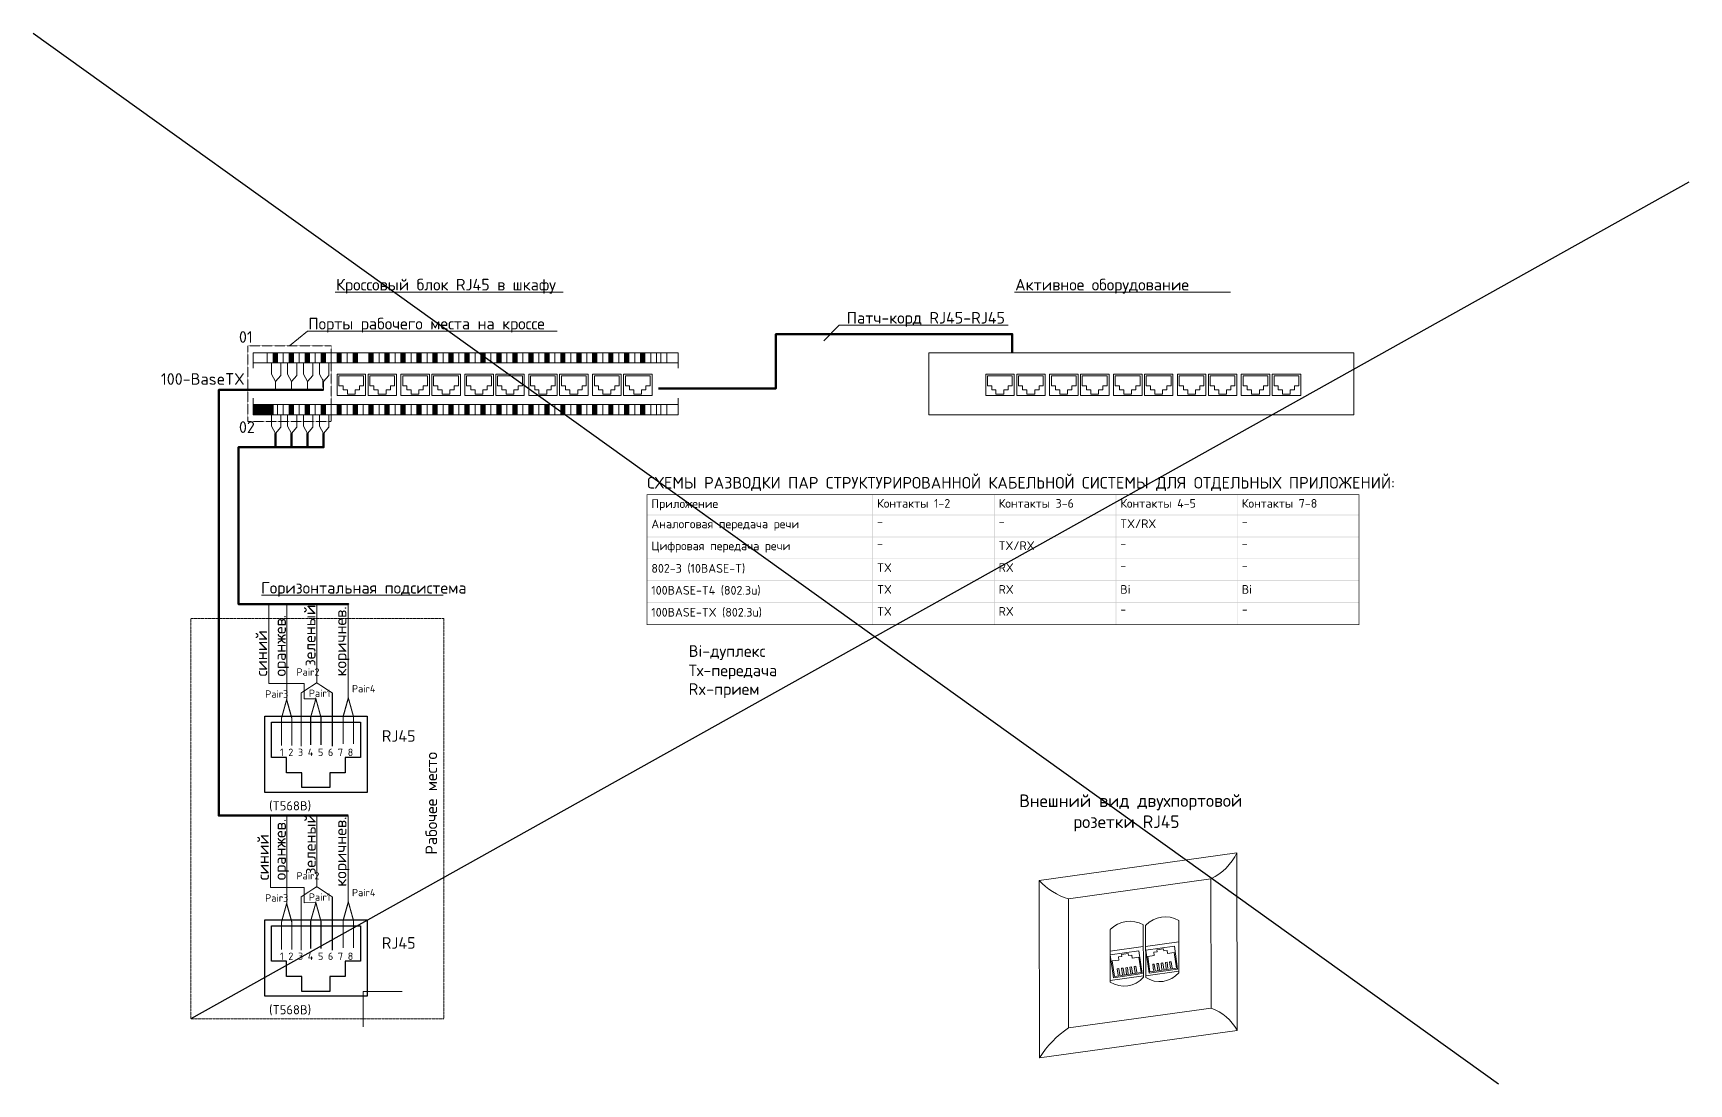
# Model space of a CAD drawing. Header units: millimetres. Extents: x -695119 to 412940, y -249585 to 622758.
# Drawn here: x -536626 to -501010, y 99194 to 121792 of the extents above; entities that cross this region are included whole.
import ezdxf

# ---------------------------------------------------------------- set-up
doc = ezdxf.new("R2010")
doc.units = ezdxf.units.MM
doc.linetypes.add('PDF_IMPORT', pattern=[1, 0.8, -0.2])
doc.layers.add('_Схема', color=5, linetype='Continuous', lineweight=30)
for name, color, linetype in [('PDF _CKC', 7, 'Continuous'), ('PDF _Оформление-Надписи', 7, 'Continuous'), ('PDF _Текст', 7, 'Continuous')]:
    doc.layers.add(name, color=color, linetype=linetype)
doc.styles.add('PDF ISOCPEUR', font='isocpeur.ttf')

msp = doc.modelspace()

# ---------------------------------------------------------------- hatches: boundary and pattern name
at = {"layer": 'PDF _CKC', "transparency": 33554559}
for points in [[(-518558.109, 111864.064), (-518570.809, 111864.064), (-518570.809, 109072.084), (-518558.109, 109072.084)], [(-515943.935, 111864.064), (-515956.635, 111864.064), (-515956.635, 109072.084), (-515943.935, 109072.084)], [(-513327.644, 111864.064), (-513342.462, 111864.064), (-513342.462, 109072.084), (-513327.644, 109072.084)], [(-510713.47, 111864.064), (-510726.171, 111864.064), (-510726.171, 109072.084), (-510713.47, 109072.084)], [(-523420.261, 111434.366), (-523420.261, 111421.665), (-508105.647, 111421.665), (-508105.647, 111434.366)], [(-523420.261, 110964.449), (-523420.261, 110949.632), (-508105.647, 110949.632), (-508105.647, 110964.449)], [(-523420.261, 110492.416), (-523420.261, 110479.716), (-508105.647, 110479.716), (-508105.647, 110492.416)], [(-523420.261, 110020.383), (-523420.261, 110007.683), (-508105.647, 110007.683), (-508105.647, 110020.383)], [(-523420.261, 109550.467), (-523420.261, 109535.65), (-508105.647, 109535.65), (-508105.647, 109550.467)]]:
    msp.add_hatch(color=256, dxfattribs=at).paths.add_polyline_path(points)
at = {"layer": 'PDF _Оформление-Надписи', "transparency": 33554559}
for points in [[(-531370.736, 114918.52), (-531463.873, 114918.52), (-531463.873, 114698.379), (-531370.736, 114698.379)], [(-531027.824, 114918.52), (-531118.844, 114918.52), (-531118.844, 114698.379), (-531027.824, 114698.379)], [(-530682.796, 114918.52), (-530775.932, 114918.52), (-530775.932, 114698.379), (-530682.796, 114698.379)], [(-530339.884, 114918.52), (-530433.02, 114918.52), (-530433.02, 114698.379), (-530339.884, 114698.379)], [(-529996.972, 114918.52), (-530087.992, 114918.52), (-530087.992, 114698.379), (-529996.972, 114698.379)], [(-529651.943, 114918.52), (-529745.08, 114918.52), (-529745.08, 114698.379), (-529651.943, 114698.379)], [(-529309.031, 114918.52), (-529402.168, 114918.52), (-529402.168, 114698.379), (-529309.031, 114698.379)], [(-528964.003, 114918.52), (-529057.139, 114918.52), (-529057.139, 114698.379), (-528964.003, 114698.379)], [(-528621.091, 114918.52), (-528714.227, 114918.52), (-528714.227, 114698.379), (-528621.091, 114698.379)], [(-528278.179, 114918.52), (-528371.316, 114918.52), (-528371.316, 114698.379), (-528278.179, 114698.379)], [(-527933.15, 114918.52), (-528026.287, 114918.52), (-528026.287, 114698.379), (-527933.15, 114698.379)], [(-527590.239, 114918.52), (-527683.375, 114918.52), (-527683.375, 114698.379), (-527590.239, 114698.379)], [(-527247.327, 114918.52), (-527338.346, 114918.52), (-527338.346, 114698.379), (-527247.327, 114698.379)], [(-526902.298, 114918.52), (-526995.435, 114918.52), (-526995.435, 114698.379), (-526902.298, 114698.379)], [(-526559.386, 114918.52), (-526652.523, 114918.52), (-526652.523, 114698.379), (-526559.386, 114698.379)], [(-526216.474, 114918.52), (-526307.494, 114918.52), (-526307.494, 114698.379), (-526216.474, 114698.379)], [(-525871.446, 114918.52), (-525964.582, 114918.52), (-525964.582, 114698.379), (-525871.446, 114698.379)], [(-525528.534, 114918.52), (-525621.67, 114918.52), (-525621.67, 114698.379), (-525528.534, 114698.379)], [(-525185.622, 114918.52), (-525276.642, 114918.52), (-525276.642, 114698.379), (-525185.622, 114698.379)], [(-524840.593, 114918.52), (-524933.73, 114918.52), (-524933.73, 114698.379), (-524840.593, 114698.379)], [(-524497.681, 114918.52), (-524590.818, 114918.52), (-524590.818, 114698.379), (-524497.681, 114698.379)], [(-524152.653, 114918.52), (-524245.789, 114918.52), (-524245.789, 114698.379), (-524152.653, 114698.379)], [(-523809.741, 114918.52), (-523902.877, 114918.52), (-523902.877, 114698.379), (-523809.741, 114698.379)], [(-523466.829, 114918.52), (-523559.966, 114918.52), (-523559.966, 114698.379), (-523466.829, 114698.379)], [(-531463.873, 113802.998), (-531893.571, 113802.998), (-531893.571, 113582.857), (-531463.873, 113582.857)], [(-531027.824, 113802.998), (-531118.844, 113802.998), (-531118.844, 113582.857), (-531027.824, 113582.857)], [(-530682.796, 113802.998), (-530775.932, 113802.998), (-530775.932, 113582.857), (-530682.796, 113582.857)], [(-530339.884, 113802.998), (-530433.02, 113802.998), (-530433.02, 113582.857), (-530339.884, 113582.857)], [(-529996.972, 113802.998), (-530087.992, 113802.998), (-530087.992, 113582.857), (-529996.972, 113582.857)], [(-529651.943, 113802.998), (-529745.08, 113802.998), (-529745.08, 113582.857), (-529651.943, 113582.857)], [(-529309.031, 113802.998), (-529402.168, 113802.998), (-529402.168, 113582.857), (-529309.031, 113582.857)], [(-528964.003, 113802.998), (-529057.139, 113802.998), (-529057.139, 113582.857), (-528964.003, 113582.857)], [(-528621.091, 113802.998), (-528714.227, 113802.998), (-528714.227, 113582.857), (-528621.091, 113582.857)], [(-528278.179, 113802.998), (-528371.316, 113802.998), (-528371.316, 113582.857), (-528278.179, 113582.857)], [(-527933.15, 113802.998), (-528026.287, 113802.998), (-528026.287, 113582.857), (-527933.15, 113582.857)], [(-527590.239, 113802.998), (-527683.375, 113802.998), (-527683.375, 113582.857), (-527590.239, 113582.857)], [(-527247.327, 113802.998), (-527338.346, 113802.998), (-527338.346, 113582.857), (-527247.327, 113582.857)], [(-526902.298, 113802.998), (-526995.435, 113802.998), (-526995.435, 113582.857), (-526902.298, 113582.857)], [(-526559.386, 113802.998), (-526652.523, 113802.998), (-526652.523, 113582.857), (-526559.386, 113582.857)], [(-526216.474, 113802.998), (-526307.494, 113802.998), (-526307.494, 113582.857), (-526216.474, 113582.857)], [(-525871.446, 113802.998), (-525964.582, 113802.998), (-525964.582, 113582.857), (-525871.446, 113582.857)], [(-525528.534, 113802.998), (-525621.67, 113802.998), (-525621.67, 113582.857), (-525528.534, 113582.857)], [(-525185.622, 113802.998), (-525276.642, 113802.998), (-525276.642, 113582.857), (-525185.622, 113582.857)], [(-524840.593, 113802.998), (-524933.73, 113802.998), (-524933.73, 113582.857), (-524840.593, 113582.857)], [(-524497.681, 113802.998), (-524590.818, 113802.998), (-524590.818, 113582.857), (-524497.681, 113582.857)], [(-524152.653, 113802.998), (-524245.789, 113802.998), (-524245.789, 113582.857), (-524152.653, 113582.857)], [(-523809.741, 113802.998), (-523902.877, 113802.998), (-523902.877, 113582.857), (-523809.741, 113582.857)], [(-523466.829, 113802.998), (-523559.966, 113802.998), (-523559.966, 113582.857), (-523466.829, 113582.857)]]:
    msp.add_hatch(color=256, dxfattribs=at).paths.add_polyline_path(points)

# ---------------------------------------------------------------- linework, layer by layer
at = {"layer": '_Схема', "color": 5}
for p, q in [((-536626.278, 121791.888), (-505105.56, 99194.148)), ((-501009.647, 118589.059), (-533231.351, 100590.307))]:
    msp.add_line(p, q, dxfattribs=at)
at = {"layer": 'PDF _CKC', "lineweight": 0}
msp.add_lwpolyline([(-523421.319, 111864.064, 14.817, 14.817, 0), (-523421.319, 109072.084, 12.7, 12.7, 0), (-508105.647, 109072.084, 12.7, 12.7, 0), (-508105.647, 111864.064, 12.7, 12.7, 0)], format="xyseb", close=True, dxfattribs=at)
for points in [[(-530861.66, 106451.56, 23.284, 23.284, 0), (-530861.66, 107600.95, 23.284, 23.284, 0), (-530526.157, 107820.032, 23.284, 23.284, 0), (-530190.654, 107600.95, 23.284, 23.284, 0), (-530190.654, 106451.56, 0, 0, 0)], [(-531282.891, 106466.377, 23.284, 23.284, 0), (-531282.891, 107060.122, 23.284, 23.284, 0), (-531172.821, 107458.07, 25.401, 25.401, 0), (-531061.692, 107060.122, 25.401, 25.401, 0), (-531061.692, 106466.377, 0, 0, 0)], [(-530656.336, 106483.311, 23.284, 23.284, 0), (-530656.336, 107078.115, 23.284, 23.284, 0), (-530544.149, 107475.003, 23.284, 23.284, 0), (-530434.079, 107078.115, 23.284, 23.284, 0), (-530434.079, 106483.311, 0, 0, 0)], [(-529956.754, 106500.245, 25.401, 25.401, 0), (-529956.754, 107096.107, 25.401, 25.401, 0), (-529845.625, 107494.054, 23.284, 23.284, 0), (-529735.555, 107096.107, 23.284, 23.284, 0), (-529735.555, 106500.245, 0, 0, 0)], [(-530861.66, 102065.674, 23.284, 23.284, 0), (-530861.66, 103215.064, 23.284, 23.284, 0), (-530526.157, 103436.264, 23.284, 23.284, 0), (-530190.654, 103215.064, 23.284, 23.284, 0), (-530190.654, 102065.674, 0, 0, 0)], [(-531282.891, 102080.492, 23.284, 23.284, 0), (-531282.891, 102676.354, 23.284, 23.284, 0), (-531172.821, 103072.184, 25.401, 25.401, 0), (-531061.692, 102676.354, 25.401, 25.401, 0), (-531061.692, 102080.492, 0, 0, 0)], [(-530656.336, 102099.542, 23.284, 23.284, 0), (-530656.336, 102693.288, 23.284, 23.284, 0), (-530544.149, 103091.235, 23.284, 23.284, 0), (-530434.079, 102693.288, 23.284, 23.284, 0), (-530434.079, 102099.542, 0, 0, 0)], [(-529956.754, 102116.476, 25.401, 25.401, 0), (-529956.754, 102711.28, 25.401, 25.401, 0), (-529845.625, 103108.169, 23.284, 23.284, 0), (-529735.555, 102711.28, 23.284, 23.284, 0), (-529735.555, 102116.476, 0, 0, 0)]]:
    msp.add_lwpolyline(points, format="xyseb", dxfattribs=at)
at = {"layer": 'PDF _CKC', "lineweight": 25}
for points in [[(-529438.153, 105463.042), (-531639.562, 105463.042), (-531639.562, 107105.632), (-529438.153, 107105.632)], [(-530545.208, 106974.394), (-529586.324, 106974.394), (-529586.324, 106216.602), (-529912.302, 106216.602), (-529912.302, 105886.39), (-530244.63, 105886.39), (-530244.63, 105566.762), (-530845.785, 105566.762), (-530845.785, 105886.39), (-531175.996, 105886.39), (-531175.996, 106216.602), (-531501.974, 106216.602), (-531501.974, 106974.394)], [(-529438.153, 101077.157), (-531639.562, 101077.157), (-531639.562, 102721.864), (-529438.153, 102721.864)], [(-530545.208, 102590.626), (-529586.324, 102590.626), (-529586.324, 101832.833), (-529912.302, 101832.833), (-529912.302, 101502.622), (-530244.63, 101502.622), (-530244.63, 101182.994), (-530845.785, 101182.994), (-530845.785, 101502.622), (-531175.996, 101502.622), (-531175.996, 101832.833), (-531501.974, 101832.833), (-531501.974, 102590.626)]]:
    msp.add_lwpolyline(points, close=True, dxfattribs=at)
at = {"layer": 'PDF _Оформление-Надписи', "lineweight": 0}
for points in [[(-530128.21, 116222.432), (-525223.723, 116222.432)], [(-515518.47, 116222.432), (-510870.109, 116222.432)], [(-519620.712, 115176.762), (-519288.384, 115509.09), (-515653.942, 115509.09)], [(-531110.377, 115066.691), (-530725.13, 115382.086), (-525357.078, 115382.086)], [(-531893.571, 114584.075), (-531893.571, 114698.379)], [(-531588.76, 114918.52), (-531588.76, 114698.379)], [(-531499.857, 114698.379), (-531499.857, 114457.07), (-531410.954, 114296.198), (-531410.954, 114118.392)], [(-531410.954, 114296.198), (-531298.767, 114431.669), (-531298.767, 114698.379)], [(-531245.848, 114918.52), (-531245.848, 114698.379)], [(-531065.926, 114296.198), (-531156.945, 114457.07), (-531156.945, 114698.379)], [(-530953.738, 114698.379), (-530953.738, 114431.669), (-531065.926, 114296.198), (-531065.926, 114118.392)], [(-530900.82, 114918.52), (-530900.82, 114698.379)], [(-530723.014, 114296.198), (-530811.917, 114457.07), (-530811.917, 114698.379)], [(-530610.826, 114698.379), (-530610.826, 114431.669), (-530723.014, 114296.198), (-530723.014, 114118.392)], [(-530557.908, 114918.52), (-530557.908, 114698.379)], [(-530377.985, 114296.198), (-530469.005, 114457.07), (-530469.005, 114698.379)], [(-530265.798, 114698.379), (-530265.798, 114431.669), (-530377.985, 114296.198), (-530377.985, 114118.392)], [(-530214.996, 114918.52), (-530214.996, 114698.379)], [(-529869.967, 114918.52), (-529869.967, 114698.379)], [(-529184.144, 114918.52), (-529184.144, 114698.379)], [(-528839.115, 114918.52), (-528839.115, 114698.379)], [(-528496.203, 114918.52), (-528496.203, 114698.379)], [(-528151.175, 114918.52), (-528151.175, 114698.379)], [(-527808.263, 114918.52), (-527808.263, 114698.379)], [(-527465.351, 114918.52), (-527465.351, 114698.379)], [(-527120.322, 114918.52), (-527120.322, 114698.379)], [(-526777.41, 114918.52), (-526777.41, 114698.379)], [(-526434.498, 114918.52), (-526434.498, 114698.379)], [(-526089.47, 114918.52), (-526089.47, 114698.379)], [(-525746.558, 114918.52), (-525746.558, 114698.379)], [(-525403.646, 114918.52), (-525403.646, 114698.379)], [(-525058.617, 114918.52), (-525058.617, 114698.379)], [(-524715.706, 114918.52), (-524715.706, 114698.379)], [(-524372.794, 114918.52), (-524372.794, 114698.379)], [(-524027.765, 114918.52), (-524027.765, 114698.379)], [(-523684.853, 114918.52), (-523684.853, 114698.379)], [(-523339.825, 114918.52), (-523339.825, 114698.379)], [(-522996.913, 114918.52), (-522996.913, 114698.379)], [(-522751.371, 114584.075), (-522751.371, 114698.379)], [(-530392.802, 114169.194), (-530392.802, 114351.233)], [(-531893.571, 113938.469), (-531893.571, 113802.998)], [(-531588.76, 113802.998), (-531588.76, 113582.857)], [(-531245.848, 113802.998), (-531245.848, 113582.857)], [(-530900.82, 113802.998), (-530900.82, 113582.857)], [(-530557.908, 113802.998), (-530557.908, 113582.857)], [(-530214.996, 113802.998), (-530214.996, 113582.857)], [(-529869.967, 113802.998), (-529869.967, 113582.857)], [(-529527.056, 113802.998), (-529527.056, 113582.857)], [(-529184.144, 113802.998), (-529184.144, 113582.857)], [(-528839.115, 113802.998), (-528839.115, 113582.857)], [(-528496.203, 113802.998), (-528496.203, 113582.857)], [(-528151.175, 113802.998), (-528151.175, 113582.857)], [(-527808.263, 113802.998), (-527808.263, 113582.857)], [(-527465.351, 113802.998), (-527465.351, 113582.857)], [(-527120.322, 113802.998), (-527120.322, 113582.857)], [(-526777.41, 113802.998), (-526777.41, 113582.857)], [(-526434.498, 113802.998), (-526434.498, 113582.857)], [(-526089.47, 113802.998), (-526089.47, 113582.857)], [(-525746.558, 113802.998), (-525746.558, 113582.857)], [(-525403.646, 113802.998), (-525403.646, 113582.857)], [(-525058.617, 113802.998), (-525058.617, 113582.857)], [(-524715.706, 113802.998), (-524715.706, 113582.857)], [(-524372.794, 113802.998), (-524372.794, 113582.857)], [(-524027.765, 113802.998), (-524027.765, 113582.857)], [(-523684.853, 113802.998), (-523684.853, 113582.857)], [(-523339.825, 113802.998), (-523339.825, 113582.857)], [(-522996.913, 113802.998), (-522996.913, 113582.857)], [(-522751.371, 113938.469), (-522751.371, 113802.998)], [(-531499.857, 113582.857), (-531499.857, 113341.548), (-531410.954, 113178.559), (-531298.767, 113316.148), (-531298.767, 113582.857)], [(-531156.945, 113582.857), (-531156.945, 113341.548), (-531065.926, 113178.559), (-530953.738, 113316.148), (-530953.738, 113582.857)], [(-530811.917, 113582.857), (-530811.917, 113341.548), (-530723.014, 113178.559), (-530610.826, 113316.148), (-530610.826, 113582.857)], [(-530469.005, 113582.857), (-530469.005, 113341.548), (-530377.985, 113178.559), (-530265.798, 113316.148), (-530265.798, 113582.857)], [(-531713.648, 109702.872), (-527808.263, 109702.872)], [(-530545.208, 107476.062), (-530794.983, 107473.945), (-530794.983, 107802.04), (-531552.776, 107802.04), (-531552.776, 109512.366)], [(-531171.763, 107457.011), (-531171.763, 109512.366)], [(-530526.157, 107802.04), (-530526.157, 109512.366)], [(-529846.683, 107490.879), (-529846.683, 109512.366)], [(-531518.908, 104963.491), (-531518.908, 103416.155), (-530794.983, 103416.155), (-530794.983, 103090.177), (-530547.324, 103098.644)], [(-531171.763, 103073.243), (-531171.763, 104963.491)], [(-530519.807, 103416.155), (-530519.807, 104963.491)], [(-529846.683, 103109.227), (-529846.683, 104965.608)], [(-511983.514, 102709.163), (-511981.398, 101583.058)], [(-512694.739, 102146.111), (-511981.398, 102247.714)], [(-513456.766, 102048.74), (-512745.541, 102148.227)], [(-513384.796, 101477.221), (-512768.825, 101566.124), (-512838.677, 102057.207), (-513454.649, 101970.421)], [(-512622.77, 101576.707), (-512006.799, 101663.494), (-512076.651, 102154.577), (-512692.622, 102067.791)], [(-513454.649, 101417.952), (-512743.424, 101517.439)], [(-513251.442, 101536.489), (-513270.492, 101671.961), (-513306.477, 101667.727), (-513285.31, 101530.139)], [(-513160.422, 101549.19), (-513179.473, 101684.661), (-513215.457, 101680.428), (-513196.407, 101542.84)], [(-513069.402, 101561.89), (-513088.453, 101699.478), (-513124.437, 101693.128), (-513105.387, 101555.54)], [(-513014.367, 101568.241), (-513033.418, 101705.829), (-512997.433, 101712.179), (-512978.382, 101574.591)], [(-512887.362, 101587.291), (-512906.413, 101724.879), (-512942.398, 101718.529), (-512923.347, 101580.941)], [(-512692.622, 101515.322), (-511981.398, 101616.926)], [(-512487.299, 101633.859), (-512508.466, 101771.448), (-512542.334, 101765.097), (-512523.283, 101629.626)], [(-512398.396, 101646.56), (-512417.446, 101784.148), (-512453.431, 101779.915), (-512432.263, 101642.326)], [(-512307.376, 101659.26), (-512326.426, 101796.848), (-512362.411, 101792.615), (-512343.36, 101655.027)], [(-512252.34, 101667.727), (-512271.391, 101805.315), (-512235.407, 101809.549), (-512216.356, 101671.961)], [(-512125.336, 101684.661), (-512144.387, 101822.249), (-512180.371, 101818.016), (-512161.321, 101680.428)], [(-528686.71, 101180.877), (-529527.056, 101180.877), (-529527.056, 100420.967)]]:
    msp.add_lwpolyline(points, dxfattribs=at)
at = {"layer": 'PDF _Оформление-Надписи', "linetype": 'PDF_IMPORT', "lineweight": 0, "ltscale": 7.366255}
msp.add_lwpolyline([(-530214.996, 113436.802), (-530214.996, 115066.691), (-532005.758, 115066.691), (-532005.758, 113436.802), (-530214.996, 113436.802)], dxfattribs=at)
at = {"layer": 'PDF _Оформление-Надписи', "lineweight": 50}
for points in [[(-515562.922, 114918.52), (-515562.922, 115320.7), (-520647.331, 115320.7), (-520647.331, 114152.26), (-521709.935, 114152.26), (-523174.719, 114152.26)], [(-530377.985, 114118.392), (-532634.43, 114118.392), (-532634.43, 104963.491), (-529846.683, 104963.491)], [(-530377.985, 113178.559), (-530377.985, 112884.333), (-532211.082, 112884.333), (-532211.082, 109512.366), (-529846.683, 109512.366), (-530377.985, 109512.366)], [(-531410.954, 113178.559), (-531410.954, 112884.333)], [(-531065.926, 112884.333), (-531065.926, 113178.559)], [(-530723.014, 112884.333), (-530723.014, 113178.559)], [(-531171.763, 109512.366), (-531065.926, 109512.366)], [(-530560.025, 109512.366), (-530723.014, 109512.366)]]:
    msp.add_lwpolyline(points, dxfattribs=at)
at = {"layer": 'PDF _Оформление-Надписи', "lineweight": 0}
for points in [[(-531893.571, 114698.379), (-522751.371, 114698.379), (-522751.371, 114918.52), (-531893.571, 114918.52)], [(-531463.873, 114698.379), (-531370.736, 114698.379), (-531370.736, 114918.52), (-531463.873, 114918.52)], [(-531118.844, 114698.379), (-531027.824, 114698.379), (-531027.824, 114918.52), (-531118.844, 114918.52)], [(-530775.932, 114698.379), (-530682.796, 114698.379), (-530682.796, 114918.52), (-530775.932, 114918.52)], [(-530433.02, 114698.379), (-530339.884, 114698.379), (-530339.884, 114918.52), (-530433.02, 114918.52)], [(-530087.992, 114698.379), (-529996.972, 114698.379), (-529996.972, 114918.52), (-530087.992, 114918.52)], [(-529745.08, 114698.379), (-529651.943, 114698.379), (-529651.943, 114918.52), (-529745.08, 114918.52)], [(-529402.168, 114698.379), (-529309.031, 114698.379), (-529309.031, 114918.52), (-529402.168, 114918.52)], [(-529057.139, 114698.379), (-528964.003, 114698.379), (-528964.003, 114918.52), (-529057.139, 114918.52)], [(-528714.227, 114698.379), (-528621.091, 114698.379), (-528621.091, 114918.52), (-528714.227, 114918.52)], [(-528371.316, 114698.379), (-528278.179, 114698.379), (-528278.179, 114918.52), (-528371.316, 114918.52)], [(-528026.287, 114698.379), (-527933.15, 114698.379), (-527933.15, 114918.52), (-528026.287, 114918.52)], [(-527683.375, 114698.379), (-527590.239, 114698.379), (-527590.239, 114918.52), (-527683.375, 114918.52)], [(-527338.346, 114698.379), (-527247.327, 114698.379), (-527247.327, 114918.52), (-527338.346, 114918.52)], [(-526995.435, 114698.379), (-526902.298, 114698.379), (-526902.298, 114918.52), (-526995.435, 114918.52)], [(-526652.523, 114698.379), (-526559.386, 114698.379), (-526559.386, 114918.52), (-526652.523, 114918.52)], [(-526307.494, 114698.379), (-526216.474, 114698.379), (-526216.474, 114918.52), (-526307.494, 114918.52)], [(-525964.582, 114698.379), (-525871.446, 114698.379), (-525871.446, 114918.52), (-525964.582, 114918.52)], [(-525621.67, 114698.379), (-525528.534, 114698.379), (-525528.534, 114918.52), (-525621.67, 114918.52)], [(-525276.642, 114698.379), (-525185.622, 114698.379), (-525185.622, 114918.52), (-525276.642, 114918.52)], [(-524933.73, 114698.379), (-524840.593, 114698.379), (-524840.593, 114918.52), (-524933.73, 114918.52)], [(-524590.818, 114698.379), (-524497.681, 114698.379), (-524497.681, 114918.52), (-524590.818, 114918.52)], [(-524245.789, 114698.379), (-524152.653, 114698.379), (-524152.653, 114918.52), (-524245.789, 114918.52)], [(-523902.877, 114698.379), (-523809.741, 114698.379), (-523809.741, 114918.52), (-523902.877, 114918.52)], [(-523559.966, 114698.379), (-523466.829, 114698.379), (-523466.829, 114918.52), (-523559.966, 114918.52)], [(-523214.937, 114698.379), (-523121.8, 114698.379), (-523121.8, 114918.52), (-523214.937, 114918.52)], [(-508213.601, 114918.52), (-508213.601, 113582.857), (-517355.801, 113582.857), (-517355.801, 114918.52)], [(-529474.137, 113999.855), (-530087.992, 113999.855), (-530087.992, 114457.07), (-529474.137, 114457.07)], [(-529474.137, 113999.855), (-530087.992, 113999.855), (-530087.992, 114457.07), (-529474.137, 114457.07)], [(-529783.181, 114421.086), (-529516.472, 114421.086), (-529516.472, 114209.412), (-529607.492, 114209.412), (-529607.492, 114118.392), (-529698.512, 114118.392), (-529698.512, 114029.489), (-529865.734, 114029.489), (-529865.734, 114118.392), (-529958.871, 114118.392), (-529958.871, 114209.412), (-530049.89, 114209.412), (-530049.89, 114421.086)], [(-529783.181, 114421.086), (-529516.472, 114421.086), (-529516.472, 114209.412), (-529607.492, 114209.412), (-529607.492, 114118.392), (-529698.512, 114118.392), (-529698.512, 114029.489), (-529865.734, 114029.489), (-529865.734, 114118.392), (-529958.871, 114118.392), (-529958.871, 114209.412), (-530049.89, 114209.412), (-530049.89, 114421.086)], [(-528809.481, 113999.855), (-529421.219, 113999.855), (-529421.219, 114457.07), (-528809.481, 114457.07)], [(-528809.481, 113999.855), (-529421.219, 113999.855), (-529421.219, 114457.07), (-528809.481, 114457.07)], [(-529116.408, 114421.086), (-528851.816, 114421.086), (-528851.816, 114209.412), (-528940.719, 114209.412), (-528940.719, 114118.392), (-529033.855, 114118.392), (-529033.855, 114029.489), (-529201.078, 114029.489), (-529201.078, 114118.392), (-529294.214, 114118.392), (-529294.214, 114209.412), (-529383.117, 114209.412), (-529383.117, 114421.086)], [(-529116.408, 114421.086), (-528851.816, 114421.086), (-528851.816, 114209.412), (-528940.719, 114209.412), (-528940.719, 114118.392), (-529033.855, 114118.392), (-529033.855, 114029.489), (-529201.078, 114029.489), (-529201.078, 114118.392), (-529294.214, 114118.392), (-529294.214, 114209.412), (-529383.117, 114209.412), (-529383.117, 114421.086)], [(-528102.49, 113999.855), (-528714.227, 113999.855), (-528714.227, 114457.07), (-528102.49, 114457.07)], [(-528102.49, 113999.855), (-528714.227, 113999.855), (-528714.227, 114457.07), (-528102.49, 114457.07)], [(-528409.417, 114421.086), (-528142.708, 114421.086), (-528142.708, 114209.412), (-528233.727, 114209.412), (-528233.727, 114118.392), (-528326.864, 114118.392), (-528326.864, 114029.489), (-528494.086, 114029.489), (-528494.086, 114118.392), (-528585.106, 114118.392), (-528585.106, 114209.412), (-528676.126, 114209.412), (-528676.126, 114421.086)], [(-528409.417, 114421.086), (-528142.708, 114421.086), (-528142.708, 114209.412), (-528233.727, 114209.412), (-528233.727, 114118.392), (-528326.864, 114118.392), (-528326.864, 114029.489), (-528494.086, 114029.489), (-528494.086, 114118.392), (-528585.106, 114118.392), (-528585.106, 114209.412), (-528676.126, 114209.412), (-528676.126, 114421.086)], [(-527435.716, 113999.855), (-528047.454, 113999.855), (-528047.454, 114457.07), (-527435.716, 114457.07)], [(-527435.716, 113999.855), (-528047.454, 113999.855), (-528047.454, 114457.07), (-527435.716, 114457.07)], [(-527744.761, 114421.086), (-527478.051, 114421.086), (-527478.051, 114209.412), (-527569.071, 114209.412), (-527569.071, 114118.392), (-527660.091, 114118.392), (-527660.091, 114029.489), (-527827.313, 114029.489), (-527827.313, 114118.392), (-527920.45, 114118.392), (-527920.45, 114209.412), (-528011.47, 114209.412), (-528011.47, 114421.086)], [(-527744.761, 114421.086), (-527478.051, 114421.086), (-527478.051, 114209.412), (-527569.071, 114209.412), (-527569.071, 114118.392), (-527660.091, 114118.392), (-527660.091, 114029.489), (-527827.313, 114029.489), (-527827.313, 114118.392), (-527920.45, 114118.392), (-527920.45, 114209.412), (-528011.47, 114209.412), (-528011.47, 114421.086)], [(-526726.609, 113999.855), (-527338.346, 113999.855), (-527338.346, 114457.07), (-526726.609, 114457.07)], [(-526726.609, 113999.855), (-527338.346, 113999.855), (-527338.346, 114457.07), (-526726.609, 114457.07)], [(-527035.653, 114421.086), (-526768.943, 114421.086), (-526768.943, 114209.412), (-526859.963, 114209.412), (-526859.963, 114118.392), (-526950.983, 114118.392), (-526950.983, 114029.489), (-527118.205, 114029.489), (-527118.205, 114118.392), (-527211.342, 114118.392), (-527211.342, 114209.412), (-527302.362, 114209.412), (-527302.362, 114421.086)], [(-527035.653, 114421.086), (-526768.943, 114421.086), (-526768.943, 114209.412), (-526859.963, 114209.412), (-526859.963, 114118.392), (-526950.983, 114118.392), (-526950.983, 114029.489), (-527118.205, 114029.489), (-527118.205, 114118.392), (-527211.342, 114118.392), (-527211.342, 114209.412), (-527302.362, 114209.412), (-527302.362, 114421.086)], [(-526061.952, 113999.855), (-526673.69, 113999.855), (-526673.69, 114457.07), (-526061.952, 114457.07)], [(-526061.952, 113999.855), (-526673.69, 113999.855), (-526673.69, 114457.07), (-526061.952, 114457.07)], [(-526368.88, 114421.086), (-526102.17, 114421.086), (-526102.17, 114209.412), (-526193.19, 114209.412), (-526193.19, 114118.392), (-526286.327, 114118.392), (-526286.327, 114029.489), (-526453.549, 114029.489), (-526453.549, 114118.392), (-526544.569, 114118.392), (-526544.569, 114209.412), (-526635.589, 114209.412), (-526635.589, 114421.086)], [(-526368.88, 114421.086), (-526102.17, 114421.086), (-526102.17, 114209.412), (-526193.19, 114209.412), (-526193.19, 114118.392), (-526286.327, 114118.392), (-526286.327, 114029.489), (-526453.549, 114029.489), (-526453.549, 114118.392), (-526544.569, 114118.392), (-526544.569, 114209.412), (-526635.589, 114209.412), (-526635.589, 114421.086)], [(-525352.844, 113999.855), (-525964.582, 113999.855), (-525964.582, 114457.07), (-525352.844, 114457.07)], [(-525352.844, 113999.855), (-525964.582, 113999.855), (-525964.582, 114457.07), (-525352.844, 114457.07)], [(-525659.772, 114421.086), (-525393.062, 114421.086), (-525393.062, 114209.412), (-525484.082, 114209.412), (-525484.082, 114118.392), (-525577.219, 114118.392), (-525577.219, 114029.489), (-525744.441, 114029.489), (-525744.441, 114118.392), (-525835.461, 114118.392), (-525835.461, 114209.412), (-525926.481, 114209.412), (-525926.481, 114421.086)], [(-525659.772, 114421.086), (-525393.062, 114421.086), (-525393.062, 114209.412), (-525484.082, 114209.412), (-525484.082, 114118.392), (-525577.219, 114118.392), (-525577.219, 114029.489), (-525744.441, 114029.489), (-525744.441, 114118.392), (-525835.461, 114118.392), (-525835.461, 114209.412), (-525926.481, 114209.412), (-525926.481, 114421.086)], [(-524686.071, 113999.855), (-525299.926, 113999.855), (-525299.926, 114457.07), (-524686.071, 114457.07)], [(-524686.071, 113999.855), (-525299.926, 113999.855), (-525299.926, 114457.07), (-524686.071, 114457.07)], [(-524995.115, 114421.086), (-524728.406, 114421.086), (-524728.406, 114209.412), (-524819.426, 114209.412), (-524819.426, 114118.392), (-524910.446, 114118.392), (-524910.446, 114029.489), (-525077.668, 114029.489), (-525077.668, 114118.392), (-525170.805, 114118.392), (-525170.805, 114209.412), (-525261.825, 114209.412), (-525261.825, 114421.086)], [(-524995.115, 114421.086), (-524728.406, 114421.086), (-524728.406, 114209.412), (-524819.426, 114209.412), (-524819.426, 114118.392), (-524910.446, 114118.392), (-524910.446, 114029.489), (-525077.668, 114029.489), (-525077.668, 114118.392), (-525170.805, 114118.392), (-525170.805, 114209.412), (-525261.825, 114209.412), (-525261.825, 114421.086)], [(-523976.963, 113999.855), (-524590.818, 113999.855), (-524590.818, 114457.07), (-523976.963, 114457.07)], [(-523976.963, 113999.855), (-524590.818, 113999.855), (-524590.818, 114457.07), (-523976.963, 114457.07)], [(-524286.007, 114421.086), (-524019.298, 114421.086), (-524019.298, 114209.412), (-524110.318, 114209.412), (-524110.318, 114118.392), (-524201.338, 114118.392), (-524201.338, 114029.489), (-524368.56, 114029.489), (-524368.56, 114118.392), (-524461.697, 114118.392), (-524461.697, 114209.412), (-524552.717, 114209.412), (-524552.717, 114421.086)], [(-524286.007, 114421.086), (-524019.298, 114421.086), (-524019.298, 114209.412), (-524110.318, 114209.412), (-524110.318, 114118.392), (-524201.338, 114118.392), (-524201.338, 114029.489), (-524368.56, 114029.489), (-524368.56, 114118.392), (-524461.697, 114118.392), (-524461.697, 114209.412), (-524552.717, 114209.412), (-524552.717, 114421.086)], [(-523312.307, 113999.855), (-523924.045, 113999.855), (-523924.045, 114457.07), (-523312.307, 114457.07)], [(-523312.307, 113999.855), (-523924.045, 113999.855), (-523924.045, 114457.07), (-523312.307, 114457.07)], [(-523619.234, 114421.086), (-523352.525, 114421.086), (-523352.525, 114209.412), (-523443.545, 114209.412), (-523443.545, 114118.392), (-523536.681, 114118.392), (-523536.681, 114029.489), (-523703.904, 114029.489), (-523703.904, 114118.392), (-523794.924, 114118.392), (-523794.924, 114209.412), (-523885.944, 114209.412), (-523885.944, 114421.086)], [(-523619.234, 114421.086), (-523352.525, 114421.086), (-523352.525, 114209.412), (-523443.545, 114209.412), (-523443.545, 114118.392), (-523536.681, 114118.392), (-523536.681, 114029.489), (-523703.904, 114029.489), (-523703.904, 114118.392), (-523794.924, 114118.392), (-523794.924, 114209.412), (-523885.944, 114209.412), (-523885.944, 114421.086)], [(-515522.704, 113999.855), (-516134.442, 113999.855), (-516134.442, 114457.07), (-515522.704, 114457.07)], [(-515522.704, 113999.855), (-516134.442, 113999.855), (-516134.442, 114457.07), (-515522.704, 114457.07)], [(-515829.631, 114421.086), (-515562.922, 114421.086), (-515562.922, 114209.412), (-515653.942, 114209.412), (-515653.942, 114118.392), (-515747.078, 114118.392), (-515747.078, 114029.489), (-515914.301, 114029.489), (-515914.301, 114118.392), (-516005.32, 114118.392), (-516005.32, 114209.412), (-516096.34, 114209.412), (-516096.34, 114421.086)], [(-515829.631, 114421.086), (-515562.922, 114421.086), (-515562.922, 114209.412), (-515653.942, 114209.412), (-515653.942, 114118.392), (-515747.078, 114118.392), (-515747.078, 114029.489), (-515914.301, 114029.489), (-515914.301, 114118.392), (-516005.32, 114118.392), (-516005.32, 114209.412), (-516096.34, 114209.412), (-516096.34, 114421.086)], [(-514855.931, 113999.855), (-515467.669, 113999.855), (-515467.669, 114457.07), (-514855.931, 114457.07)], [(-514855.931, 113999.855), (-515467.669, 113999.855), (-515467.669, 114457.07), (-514855.931, 114457.07)], [(-515164.975, 114421.086), (-514898.265, 114421.086), (-514898.265, 114209.412), (-514987.169, 114209.412), (-514987.169, 114118.392), (-515080.305, 114118.392), (-515080.305, 114029.489), (-515247.528, 114029.489), (-515247.528, 114118.392), (-515340.664, 114118.392), (-515340.664, 114209.412), (-515429.567, 114209.412), (-515429.567, 114421.086)], [(-515164.975, 114421.086), (-514898.265, 114421.086), (-514898.265, 114209.412), (-514987.169, 114209.412), (-514987.169, 114118.392), (-515080.305, 114118.392), (-515080.305, 114029.489), (-515247.528, 114029.489), (-515247.528, 114118.392), (-515340.664, 114118.392), (-515340.664, 114209.412), (-515429.567, 114209.412), (-515429.567, 114421.086)], [(-514148.94, 113999.855), (-514760.677, 113999.855), (-514760.677, 114457.07), (-514148.94, 114457.07)], [(-514148.94, 113999.855), (-514760.677, 113999.855), (-514760.677, 114457.07), (-514148.94, 114457.07)], [(-514455.867, 114421.086), (-514189.158, 114421.086), (-514189.158, 114209.412), (-514280.177, 114209.412), (-514280.177, 114118.392), (-514373.314, 114118.392), (-514373.314, 114029.489), (-514540.536, 114029.489), (-514540.536, 114118.392), (-514631.556, 114118.392), (-514631.556, 114209.412), (-514722.576, 114209.412), (-514722.576, 114421.086)], [(-514455.867, 114421.086), (-514189.158, 114421.086), (-514189.158, 114209.412), (-514280.177, 114209.412), (-514280.177, 114118.392), (-514373.314, 114118.392), (-514373.314, 114029.489), (-514540.536, 114029.489), (-514540.536, 114118.392), (-514631.556, 114118.392), (-514631.556, 114209.412), (-514722.576, 114209.412), (-514722.576, 114421.086)], [(-513482.166, 113999.855), (-514096.021, 113999.855), (-514096.021, 114457.07), (-513482.166, 114457.07)], [(-513482.166, 113999.855), (-514096.021, 113999.855), (-514096.021, 114457.07), (-513482.166, 114457.07)], [(-513791.21, 114421.086), (-513524.501, 114421.086), (-513524.501, 114209.412), (-513615.521, 114209.412), (-513615.521, 114118.392), (-513706.541, 114118.392), (-513706.541, 114029.489), (-513873.763, 114029.489), (-513873.763, 114118.392), (-513966.9, 114118.392), (-513966.9, 114209.412), (-514057.92, 114209.412), (-514057.92, 114421.086)], [(-513791.21, 114421.086), (-513524.501, 114421.086), (-513524.501, 114209.412), (-513615.521, 114209.412), (-513615.521, 114118.392), (-513706.541, 114118.392), (-513706.541, 114029.489), (-513873.763, 114029.489), (-513873.763, 114118.392), (-513966.9, 114118.392), (-513966.9, 114209.412), (-514057.92, 114209.412), (-514057.92, 114421.086)], [(-512773.059, 113999.855), (-513386.913, 113999.855), (-513386.913, 114457.07), (-512773.059, 114457.07)], [(-512773.059, 113999.855), (-513386.913, 113999.855), (-513386.913, 114457.07), (-512773.059, 114457.07)], [(-513082.103, 114421.086), (-512815.393, 114421.086), (-512815.393, 114209.412), (-512906.413, 114209.412), (-512906.413, 114118.392), (-512997.433, 114118.392), (-512997.433, 114029.489), (-513164.655, 114029.489), (-513164.655, 114118.392), (-513257.792, 114118.392), (-513257.792, 114209.412), (-513348.812, 114209.412), (-513348.812, 114421.086)], [(-513082.103, 114421.086), (-512815.393, 114421.086), (-512815.393, 114209.412), (-512906.413, 114209.412), (-512906.413, 114118.392), (-512997.433, 114118.392), (-512997.433, 114029.489), (-513164.655, 114029.489), (-513164.655, 114118.392), (-513257.792, 114118.392), (-513257.792, 114209.412), (-513348.812, 114209.412), (-513348.812, 114421.086)], [(-512108.402, 113999.855), (-512720.14, 113999.855), (-512720.14, 114457.07), (-512108.402, 114457.07)], [(-512108.402, 113999.855), (-512720.14, 113999.855), (-512720.14, 114457.07), (-512108.402, 114457.07)], [(-512415.329, 114421.086), (-512148.62, 114421.086), (-512148.62, 114209.412), (-512239.64, 114209.412), (-512239.64, 114118.392), (-512332.777, 114118.392), (-512332.777, 114029.489), (-512499.999, 114029.489), (-512499.999, 114118.392), (-512591.019, 114118.392), (-512591.019, 114209.412), (-512682.039, 114209.412), (-512682.039, 114421.086)], [(-512415.329, 114421.086), (-512148.62, 114421.086), (-512148.62, 114209.412), (-512239.64, 114209.412), (-512239.64, 114118.392), (-512332.777, 114118.392), (-512332.777, 114029.489), (-512499.999, 114029.489), (-512499.999, 114118.392), (-512591.019, 114118.392), (-512591.019, 114209.412), (-512682.039, 114209.412), (-512682.039, 114421.086)], [(-511399.294, 113999.855), (-512011.032, 113999.855), (-512011.032, 114457.07), (-511399.294, 114457.07)], [(-511399.294, 113999.855), (-512011.032, 113999.855), (-512011.032, 114457.07), (-511399.294, 114457.07)], [(-511706.222, 114421.086), (-511441.629, 114421.086), (-511441.629, 114209.412), (-511530.532, 114209.412), (-511530.532, 114118.392), (-511623.669, 114118.392), (-511623.669, 114029.489), (-511790.891, 114029.489), (-511790.891, 114118.392), (-511884.028, 114118.392), (-511884.028, 114209.412), (-511972.931, 114209.412), (-511972.931, 114421.086)], [(-511706.222, 114421.086), (-511441.629, 114421.086), (-511441.629, 114209.412), (-511530.532, 114209.412), (-511530.532, 114118.392), (-511623.669, 114118.392), (-511623.669, 114029.489), (-511790.891, 114029.489), (-511790.891, 114118.392), (-511884.028, 114118.392), (-511884.028, 114209.412), (-511972.931, 114209.412), (-511972.931, 114421.086)], [(-510732.521, 113999.855), (-511346.376, 113999.855), (-511346.376, 114457.07), (-510732.521, 114457.07)], [(-510732.521, 113999.855), (-511346.376, 113999.855), (-511346.376, 114457.07), (-510732.521, 114457.07)], [(-511041.565, 114421.086), (-510774.856, 114421.086), (-510774.856, 114209.412), (-510865.876, 114209.412), (-510865.876, 114118.392), (-510956.896, 114118.392), (-510956.896, 114029.489), (-511124.118, 114029.489), (-511124.118, 114118.392), (-511217.255, 114118.392), (-511217.255, 114209.412), (-511308.274, 114209.412), (-511308.274, 114421.086)], [(-511041.565, 114421.086), (-510774.856, 114421.086), (-510774.856, 114209.412), (-510865.876, 114209.412), (-510865.876, 114118.392), (-510956.896, 114118.392), (-510956.896, 114029.489), (-511124.118, 114029.489), (-511124.118, 114118.392), (-511217.255, 114118.392), (-511217.255, 114209.412), (-511308.274, 114209.412), (-511308.274, 114421.086)], [(-510025.53, 113999.855), (-510637.268, 113999.855), (-510637.268, 114457.07), (-510025.53, 114457.07)], [(-510025.53, 113999.855), (-510637.268, 113999.855), (-510637.268, 114457.07), (-510025.53, 114457.07)], [(-510332.457, 114421.086), (-510065.748, 114421.086), (-510065.748, 114209.412), (-510156.768, 114209.412), (-510156.768, 114118.392), (-510247.788, 114118.392), (-510247.788, 114029.489), (-510417.127, 114029.489), (-510417.127, 114118.392), (-510508.147, 114118.392), (-510508.147, 114209.412), (-510599.167, 114209.412), (-510599.167, 114421.086)], [(-510332.457, 114421.086), (-510065.748, 114421.086), (-510065.748, 114209.412), (-510156.768, 114209.412), (-510156.768, 114118.392), (-510247.788, 114118.392), (-510247.788, 114029.489), (-510417.127, 114029.489), (-510417.127, 114118.392), (-510508.147, 114118.392), (-510508.147, 114209.412), (-510599.167, 114209.412), (-510599.167, 114421.086)], [(-509358.757, 113999.855), (-509970.495, 113999.855), (-509970.495, 114457.07), (-509358.757, 114457.07)], [(-509358.757, 113999.855), (-509970.495, 113999.855), (-509970.495, 114457.07), (-509358.757, 114457.07)], [(-509667.801, 114421.086), (-509401.092, 114421.086), (-509401.092, 114209.412), (-509489.995, 114209.412), (-509489.995, 114118.392), (-509583.131, 114118.392), (-509583.131, 114029.489), (-509750.354, 114029.489), (-509750.354, 114118.392), (-509843.49, 114118.392), (-509843.49, 114209.412), (-509932.393, 114209.412), (-509932.393, 114421.086)], [(-509667.801, 114421.086), (-509401.092, 114421.086), (-509401.092, 114209.412), (-509489.995, 114209.412), (-509489.995, 114118.392), (-509583.131, 114118.392), (-509583.131, 114029.489), (-509750.354, 114029.489), (-509750.354, 114118.392), (-509843.49, 114118.392), (-509843.49, 114209.412), (-509932.393, 114209.412), (-509932.393, 114421.086)], [(-531893.571, 113582.857), (-522751.371, 113582.857), (-522751.371, 113802.998), (-531893.571, 113802.998)], [(-531463.873, 113582.857), (-531370.736, 113582.857), (-531370.736, 113802.998), (-531463.873, 113802.998)], [(-531118.844, 113582.857), (-531027.824, 113582.857), (-531027.824, 113802.998), (-531118.844, 113802.998)], [(-530775.932, 113582.857), (-530682.796, 113582.857), (-530682.796, 113802.998), (-530775.932, 113802.998)], [(-530433.02, 113582.857), (-530339.884, 113582.857), (-530339.884, 113802.998), (-530433.02, 113802.998)], [(-530087.992, 113582.857), (-529996.972, 113582.857), (-529996.972, 113802.998), (-530087.992, 113802.998)], [(-529745.08, 113582.857), (-529651.943, 113582.857), (-529651.943, 113802.998), (-529745.08, 113802.998)], [(-529402.168, 113582.857), (-529309.031, 113582.857), (-529309.031, 113802.998), (-529402.168, 113802.998)], [(-529057.139, 113582.857), (-528964.003, 113582.857), (-528964.003, 113802.998), (-529057.139, 113802.998)], [(-528714.227, 113582.857), (-528621.091, 113582.857), (-528621.091, 113802.998), (-528714.227, 113802.998)], [(-528371.316, 113582.857), (-528278.179, 113582.857), (-528278.179, 113802.998), (-528371.316, 113802.998)], [(-528026.287, 113582.857), (-527933.15, 113582.857), (-527933.15, 113802.998), (-528026.287, 113802.998)], [(-527683.375, 113582.857), (-527590.239, 113582.857), (-527590.239, 113802.998), (-527683.375, 113802.998)], [(-527338.346, 113582.857), (-527247.327, 113582.857), (-527247.327, 113802.998), (-527338.346, 113802.998)], [(-526995.435, 113582.857), (-526902.298, 113582.857), (-526902.298, 113802.998), (-526995.435, 113802.998)], [(-526652.523, 113582.857), (-526559.386, 113582.857), (-526559.386, 113802.998), (-526652.523, 113802.998)], [(-526307.494, 113582.857), (-526216.474, 113582.857), (-526216.474, 113802.998), (-526307.494, 113802.998)], [(-525964.582, 113582.857), (-525871.446, 113582.857), (-525871.446, 113802.998), (-525964.582, 113802.998)], [(-525621.67, 113582.857), (-525528.534, 113582.857), (-525528.534, 113802.998), (-525621.67, 113802.998)], [(-525276.642, 113582.857), (-525185.622, 113582.857), (-525185.622, 113802.998), (-525276.642, 113802.998)], [(-524933.73, 113582.857), (-524840.593, 113582.857), (-524840.593, 113802.998), (-524933.73, 113802.998)], [(-524590.818, 113582.857), (-524497.681, 113582.857), (-524497.681, 113802.998), (-524590.818, 113802.998)], [(-524245.789, 113582.857), (-524152.653, 113582.857), (-524152.653, 113802.998), (-524245.789, 113802.998)], [(-523902.877, 113582.857), (-523809.741, 113582.857), (-523809.741, 113802.998), (-523902.877, 113802.998)], [(-523559.966, 113582.857), (-523466.829, 113582.857), (-523466.829, 113802.998), (-523559.966, 113802.998)], [(-523214.937, 113582.857), (-523121.8, 113582.857), (-523121.8, 113802.998), (-523214.937, 113802.998)], [(-514980.818, 99752.078), (-514985.052, 103570.677), (-510730.404, 104163.364), (-510726.171, 100344.765)], [(-514356.38, 103174.846), (-511291.341, 103602.428), (-511287.107, 100825.265), (-514354.263, 100397.683)], [(-513384.796, 101477.221), (-513454.649, 101970.421)], [(-512794.226, 101587.291), (-512842.911, 101919.619), (-512984.733, 101898.452), (-512995.316, 101964.071), (-513065.169, 101955.604), (-513071.519, 102000.055), (-513215.457, 101978.888), (-513209.107, 101934.437), (-513278.959, 101923.853), (-513270.492, 101858.234), (-513412.314, 101837.066), (-513365.746, 101506.855)], [(-512622.77, 101576.707), (-512692.622, 102067.791)], [(-512032.2, 101684.661), (-512078.768, 102016.989), (-512222.706, 101995.822), (-512231.173, 102063.558), (-512303.142, 102052.974), (-512309.492, 102097.426), (-512451.314, 102076.258), (-512444.964, 102033.923), (-512516.933, 102023.34), (-512508.466, 101955.604), (-512650.288, 101936.553), (-512603.719, 101604.225)]]:
    msp.add_lwpolyline(points, close=True, dxfattribs=at)
at = {"layer": 'PDF _Оформление-Надписи', "linetype": 'PDF_IMPORT', "lineweight": 0, "ltscale": 6.561894}
msp.add_lwpolyline([(-533231.351, 100590.307), (-533231.351, 109199.088), (-527791.329, 109199.088), (-527791.329, 100590.307), (-533231.351, 100590.307)], dxfattribs=at)
at = {"layer": 'PDF _Оформление-Надписи', "lineweight": 0}
for points in [[(-513456.766, 102510.19), (-513454.649, 101384.084, 0.379889256), (-512743.424, 101485.688), (-512745.541, 102609.677)], [(-512694.739, 102607.56), (-512692.622, 101483.571, 0.379889256), (-511980.887, 101585.393)]]:
    msp.add_lwpolyline(points, format="xyb", dxfattribs=at)
for centre, radius, start, end in [((-511823.703, 104695.726), 1216.07, 295.9717238, 334.0282762), ((-513959.488, 104503.108), 1385.414, 222.2919871, 253.4051077), ((-513034.477, 102102.719), 587.393, 60.3038755, 135.8075229), ((-512272.45, 102200.089), 587.393, 60.3038755, 135.8075229), ((-511660.708, 99816.644), 1076.355, 29.4486669, 69.6149667), ((-513138.195, 98591.045), 2177.068, 123.8654005, 147.7221817)]:
    msp.add_arc(centre, radius, start, end, dxfattribs=at)

# ---------------------------------------------------------------- texts
at = {"layer": 'PDF _Текст', "attachment_point": 7, "style": 'PDF ISOCPEUR'}
for s, insert, char_height in [('Кроссовый блок RJ45 в шкафу', (-530109.159, 116189.801), 249.99936), ('Активное оборудование', (-515501.536, 116189.801), 249.99936), ('Патч-корд RJ45-RJ45', (-519125.395, 115476.46), 249.99936), ('Порты рабочего места на кроссе', (-530706.08, 115351.572), 249.99936), ('01', (-532198.381, 115132.31), 249.9994), ('100-BaseTX', (-533876.956, 114228.462), 249.9994), ('02', (-532198.381, 113193.377), 249.9994), ('СХЕМЫ РАЗВОДКИ ПАР СТРУКТУРИРОВАННОЙ КАБЕЛЬНОЙ СИСТЕМЫ ДЛЯ ОТДЕЛЬНЫХ ПРИЛОЖЕНИЙ:', (-523418.144, 111945.119), 249.99936), ('Приложение', (-523327.124, 111528.648), 186.7747), ('Контакты 1-2', (-518471.323, 111584.654), 186.77473), ('Контакты 3-6', (-515857.149, 111584.654), 186.77473), ('Контакты 4-5', (-513240.858, 111584.654), 186.77473), ('Контакты 7-8', (-510626.684, 111584.654), 186.77473), ('Аналоговая передача речи', (-523327.124, 111092.599), 186.77473), ('-', (-518471.323, 111195.278), 186.775), ('-', (-515857.149, 111195.278), 186.775), ('TX/RX', (-513240.858, 111148.606), 186.7747), ('-', (-510626.684, 111195.278), 186.775), ('Цифровая передача речи', (-523327.124, 110620.566), 186.77473), ('-', (-518471.323, 110723.245), 186.775), ('TX/RX', (-515857.149, 110676.573), 186.7747), ('-', (-513240.858, 110723.245), 186.775), ('-', (-510626.684, 110723.245), 186.775), ('802-3 (10BASE-T)', (-523327.124, 110168.937), 186.77473), ('TX', (-518471.323, 110204.54), 186.7747), ('RX', (-515857.149, 110204.54), 186.7747), ('-', (-513240.858, 110251.212), 186.775), ('-', (-510626.684, 110251.212), 186.775), ('Горизонтальная подсистема', (-531722.115, 109670.242), 249.99936), ('100BASE-T4 (802.3u)', (-523327.124, 109696.904), 186.77473), ('TX', (-518471.323, 109734.623), 186.7747), ('RX', (-515857.149, 109734.623), 186.7747), ('Bi', (-513240.858, 109734.623), 186.7747), ('Bi', (-510626.684, 109734.623), 186.7747), ('100BASE-TX (802.3u)', (-523327.124, 109224.871), 186.77473), ('TX', (-518471.323, 109262.59), 186.7747), ('RX', (-515857.149, 109262.59), 186.7747), ('-', (-513240.858, 109309.262), 186.775), ('-', (-510626.684, 109309.262), 186.775), ('Bi-дуплекс', (-522524.88, 108309.178), 249.9994), ('Pair2', (-530960.089, 107973.496), 157.479), ('Тх-передача', (-522524.88, 107894.297), 249.99936), ('Pair3', (-531633.212, 107499.346), 157.479), ('Pair1', (-530693.379, 107516.28), 157.479), ('Pair4', (-529766.247, 107613.65), 157.479), ('Rx-прием', (-522524.88, 107492.117), 249.9994), ('RJ45', (-529126.992, 106551.046), 249.9994), ('1 2 3 4 5 6 7 8', (-531315.701, 106246.236), 157.47901), ('(T568B)', (-531550.659, 105056.003), 196.8501), ('Pair2', (-530960.089, 103589.727), 157.479), ('Pair1', (-530693.379, 103132.511), 157.479), ('Pair4', (-529766.247, 103229.881), 157.479), ('Pair3', (-531633.212, 103113.461), 157.479), ('RJ45', (-529126.992, 102099.542), 249.9994), ('1 2 3 4 5 6 7 8', (-531315.701, 101860.351), 157.47901), ('(T568B)', (-531550.659, 100670.118), 196.8501)]:
    msp.add_mtext(s, dxfattribs=dict(at, insert=insert, char_height=char_height))
for s, insert, char_height, rotation in [('зеленый', (-530551.558, 108176.703), 249.9994, 90), ('коричнев.', (-529820.404, 107956.562), 249.9994, 90), ('оранжев.', (-531122.199, 107956.562), 249.9994, 90), ('синий', (-531590.877, 107956.562), 249.9994, 90), ('Рабочее место', (-527935.267, 104123.146), 249.99936, 90), ('Внешний вид двухпортовой', (-515412.524, 105072.664), 271.2391, 0.0767763), ('оранжев.', (-531122.199, 103572.793), 249.9994, 90), ('зеленый', (-530545.208, 103695.564), 249.9994, 90), ('коричнев.', (-529820.404, 103435.205), 249.9994, 90), ('розетки RJ45', (-514250.616, 104621.799), 271.2391, 0.0383881), ('синий', (-531554.893, 103572.793), 249.9994, 90)]:
    msp.add_mtext(s, dxfattribs=dict(at, insert=insert, char_height=char_height, rotation=rotation))

doc.saveas('drawing.dxf')
